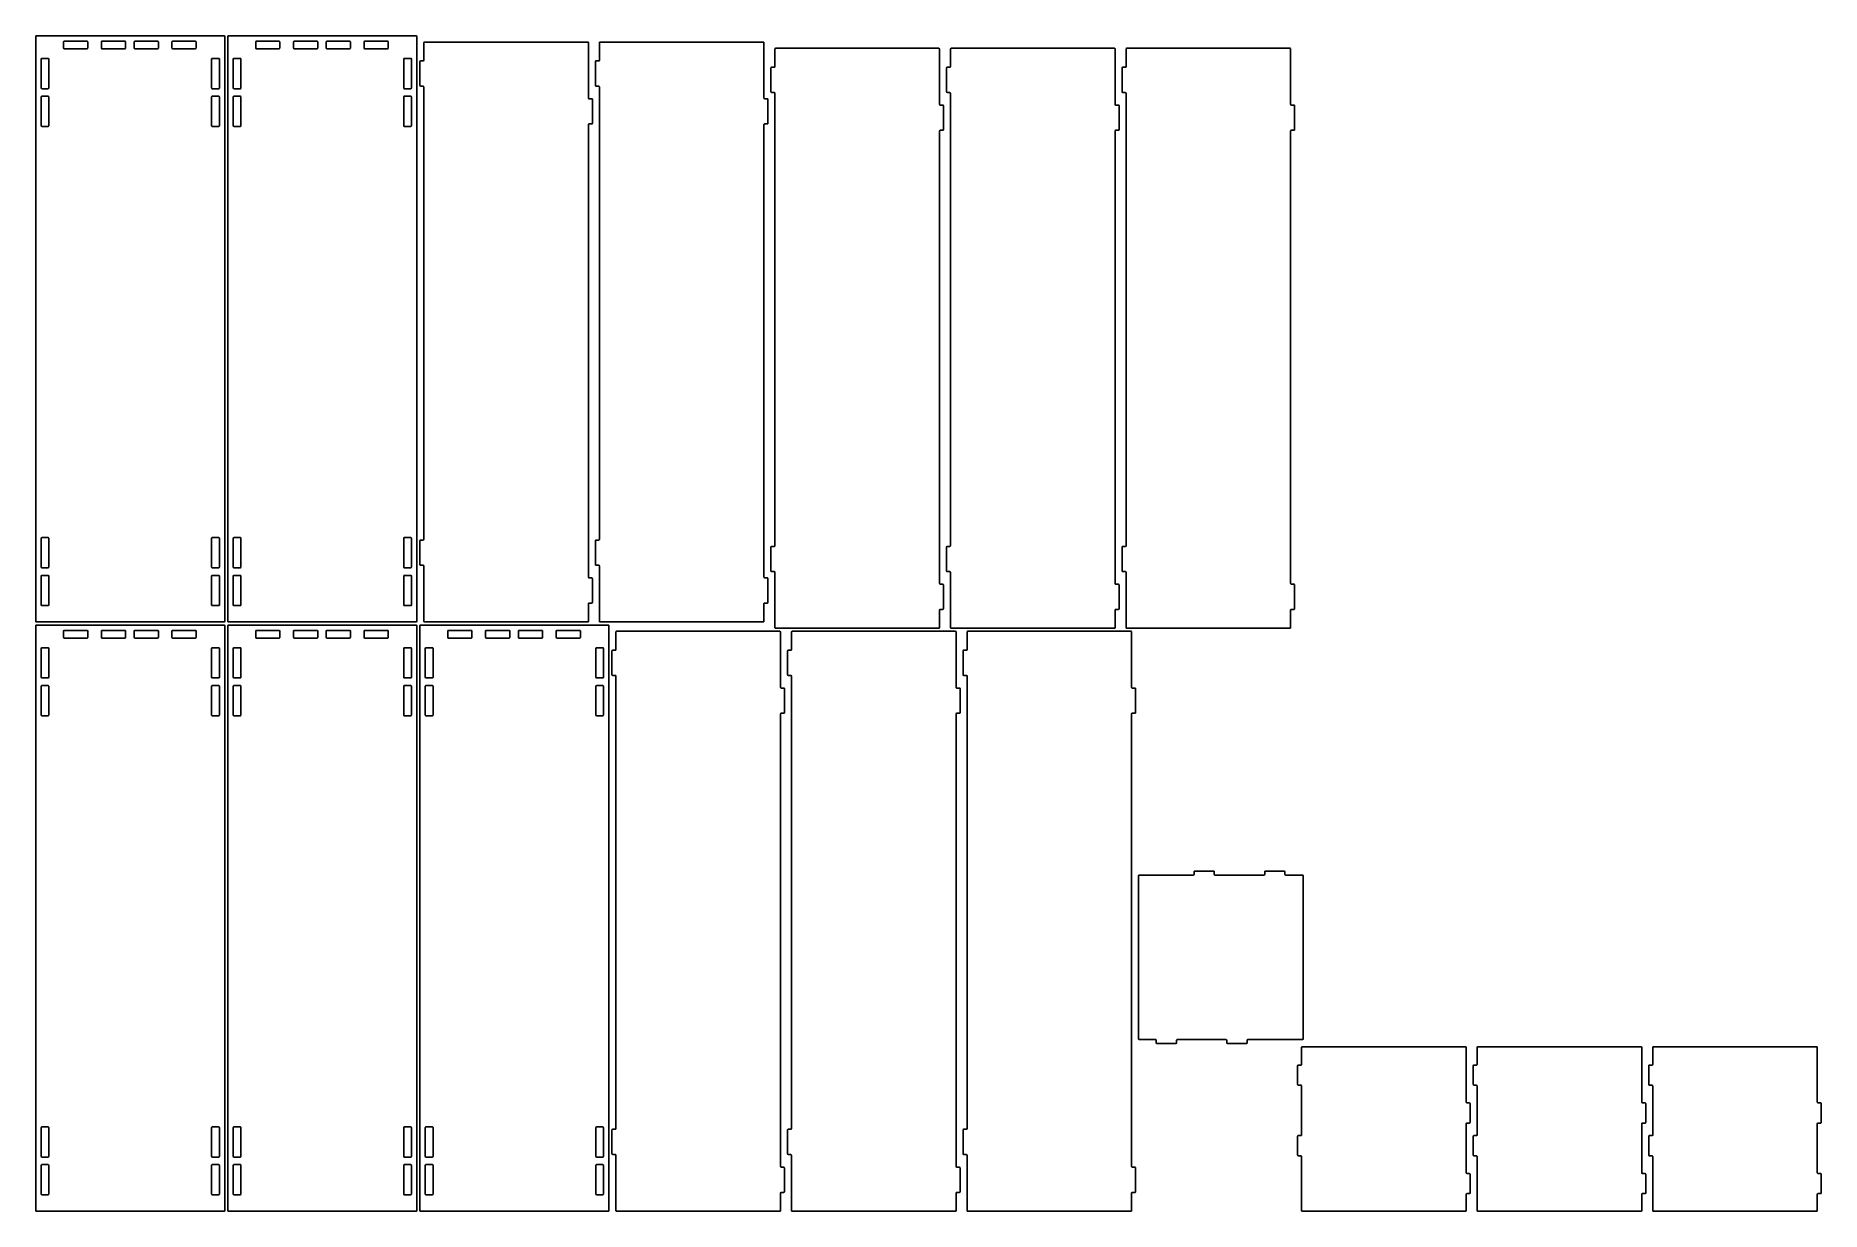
# Model space of a CAD drawing. Header units: inches. Extents: x 0.2 to 35.7, y 0.2 to 23.6.
import ezdxf

# ---------------------------------------------------------------- set-up
doc = ezdxf.new("R2010")
doc.units = ezdxf.units.IN
doc.header["$MEASUREMENT"] = 0

msp = doc.modelspace()

# ---------------------------------------------------------------- linework, layer by layer
for p, q in [((0.25, 23.545), (0.25, 11.95)), ((3.985, 23.56), (0.265, 23.56)), ((0.803, 23.4375), (0.803, 23.3145)), ((1.268, 23.4525), (0.818, 23.4525)), ((1.283, 23.3145), (1.283, 23.4375)), ((1.553, 23.4375), (1.553, 23.3145)), ((2.018, 23.4525), (1.568, 23.4525)), ((2.033, 23.3145), (2.033, 23.4375)), ((2.203, 23.4375), (2.203, 23.3145)), ((2.668, 23.4525), (2.218, 23.4525)), ((2.683, 23.3145), (2.683, 23.4375)), ((2.953, 23.4375), (2.953, 23.3145)), ((3.418, 23.4525), (2.968, 23.4525)), ((3.433, 23.3145), (3.433, 23.4375)), ((4, 11.95), (4, 23.545)), ((4.06, 23.545), (4.06, 11.95)), ((7.795, 23.56), (4.075, 23.56)), ((4.613, 23.4375), (4.613, 23.3145)), ((5.078, 23.4525), (4.628, 23.4525)), ((5.093, 23.3145), (5.093, 23.4375)), ((5.363, 23.4375), (5.363, 23.3145)), ((5.828, 23.4525), (5.378, 23.4525)), ((5.843, 23.3145), (5.843, 23.4375)), ((6.013, 23.4375), (6.013, 23.3145)), ((6.478, 23.4525), (6.028, 23.4525)), ((6.493, 23.3145), (6.493, 23.4375)), ((6.763, 23.4375), (6.763, 23.3145)), ((7.228, 23.4525), (6.778, 23.4525)), ((7.243, 23.3145), (7.243, 23.4375)), ((7.81, 11.95), (7.81, 23.545)), ((7.949, 23.42), (7.949, 23.075)), ((11.198, 23.435), (7.964, 23.435)), ((11.213, 22.325), (11.213, 23.42)), ((11.431, 23.42), (11.431, 23.075)), ((14.68, 23.435), (11.446, 23.435)), ((14.695, 22.325), (14.695, 23.42)), ((0.3575, 23.095), (0.3575, 22.525)), ((0.4955, 23.11), (0.3725, 23.11)), ((0.5105, 22.525), (0.5105, 23.095)), ((0.818, 23.2995), (1.268, 23.2995)), ((1.568, 23.2995), (2.018, 23.2995)), ((2.218, 23.2995), (2.668, 23.2995)), ((2.968, 23.2995), (3.418, 23.2995)), ((3.7395, 23.095), (3.7395, 22.525)), ((3.8775, 23.11), (3.7545, 23.11)), ((3.8925, 22.525), (3.8925, 23.095)), ((4.1675, 23.095), (4.1675, 22.525)), ((4.3055, 23.11), (4.1825, 23.11)), ((4.3205, 22.525), (4.3205, 23.095)), ((4.628, 23.2995), (5.078, 23.2995)), ((5.378, 23.2995), (5.828, 23.2995)), ((6.028, 23.2995), (6.478, 23.2995)), ((6.778, 23.2995), (7.228, 23.2995)), ((7.5495, 23.095), (7.5495, 22.525)), ((7.6875, 23.11), (7.5645, 23.11)), ((7.7025, 22.525), (7.7025, 23.095)), ((7.87, 23.045), (7.87, 22.575)), ((7.934, 23.06), (7.885, 23.06)), ((11.352, 23.045), (11.352, 22.575)), ((11.416, 23.06), (11.367, 23.06)), ((14.913, 23.295), (14.913, 22.95)), ((18.162, 23.31), (14.928, 23.31)), ((18.177, 22.2), (18.177, 23.295)), ((18.395, 23.295), (18.395, 22.95)), ((21.644, 23.31), (18.41, 23.31)), ((21.659, 22.2), (21.659, 23.295)), ((21.877, 23.295), (21.877, 22.95)), ((25.126, 23.31), (21.892, 23.31)), ((25.141, 22.2), (25.141, 23.295)), ((14.834, 22.92), (14.834, 22.45)), ((14.898, 22.935), (14.849, 22.935)), ((18.316, 22.92), (18.316, 22.45)), ((18.38, 22.935), (18.331, 22.935)), ((21.798, 22.92), (21.798, 22.45)), ((21.862, 22.935), (21.813, 22.935)), ((0.3575, 22.345), (0.3575, 21.775)), ((0.3725, 22.51), (0.4955, 22.51)), ((0.4955, 22.36), (0.3725, 22.36)), ((0.5105, 21.775), (0.5105, 22.345)), ((3.7395, 22.345), (3.7395, 21.775)), ((3.7545, 22.51), (3.8775, 22.51)), ((3.8775, 22.36), (3.7545, 22.36)), ((3.8925, 21.775), (3.8925, 22.345)), ((4.1675, 22.345), (4.1675, 21.775)), ((4.1825, 22.51), (4.3055, 22.51)), ((4.3055, 22.36), (4.1825, 22.36)), ((4.3205, 21.775), (4.3205, 22.345)), ((7.5495, 22.345), (7.5495, 21.775)), ((7.5645, 22.51), (7.6875, 22.51)), ((7.6875, 22.36), (7.5645, 22.36)), ((7.7025, 21.775), (7.7025, 22.345)), ((7.885, 22.56), (7.934, 22.56)), ((7.949, 22.545), (7.949, 13.575)), ((11.367, 22.56), (11.416, 22.56)), ((11.431, 22.545), (11.431, 13.575)), ((14.849, 22.435), (14.898, 22.435)), ((14.913, 22.42), (14.913, 13.45)), ((18.331, 22.435), (18.38, 22.435)), ((18.395, 22.42), (18.395, 13.45)), ((21.813, 22.435), (21.862, 22.435)), ((21.877, 22.42), (21.877, 13.45)), ((11.277, 22.31), (11.228, 22.31)), ((11.292, 21.825), (11.292, 22.295)), ((14.759, 22.31), (14.71, 22.31)), ((14.774, 21.825), (14.774, 22.295)), ((18.241, 22.185), (18.192, 22.185)), ((18.256, 21.7), (18.256, 22.17)), ((21.723, 22.185), (21.674, 22.185)), ((21.738, 21.7), (21.738, 22.17)), ((25.205, 22.185), (25.156, 22.185)), ((25.22, 21.7), (25.22, 22.17)), ((0.3725, 21.76), (0.4955, 21.76)), ((3.7545, 21.76), (3.8775, 21.76)), ((4.1825, 21.76), (4.3055, 21.76)), ((7.5645, 21.76), (7.6875, 21.76)), ((11.213, 12.825), (11.213, 21.795)), ((11.228, 21.81), (11.277, 21.81)), ((14.695, 12.825), (14.695, 21.795)), ((14.71, 21.81), (14.759, 21.81)), ((18.177, 12.7), (18.177, 21.67)), ((18.192, 21.685), (18.241, 21.685)), ((21.659, 12.7), (21.659, 21.67)), ((21.674, 21.685), (21.723, 21.685)), ((25.141, 12.7), (25.141, 21.67)), ((25.156, 21.685), (25.205, 21.685)), ((0.3575, 13.595), (0.3575, 13.025)), ((0.4955, 13.61), (0.3725, 13.61)), ((0.5105, 13.025), (0.5105, 13.595)), ((3.7395, 13.595), (3.7395, 13.025)), ((3.8775, 13.61), (3.7545, 13.61)), ((3.8925, 13.025), (3.8925, 13.595)), ((4.1675, 13.595), (4.1675, 13.025)), ((4.3055, 13.61), (4.1825, 13.61)), ((4.3205, 13.025), (4.3205, 13.595)), ((7.5495, 13.595), (7.5495, 13.025)), ((7.6875, 13.61), (7.5645, 13.61)), ((7.7025, 13.025), (7.7025, 13.595)), ((7.87, 13.545), (7.87, 13.075)), ((7.934, 13.56), (7.885, 13.56)), ((11.352, 13.545), (11.352, 13.075)), ((11.416, 13.56), (11.367, 13.56)), ((14.834, 13.42), (14.834, 12.95)), ((14.898, 13.435), (14.849, 13.435)), ((18.316, 13.42), (18.316, 12.95)), ((18.38, 13.435), (18.331, 13.435)), ((21.798, 13.42), (21.798, 12.95)), ((21.862, 13.435), (21.813, 13.435)), ((0.3575, 12.845), (0.3575, 12.275)), ((0.3725, 13.01), (0.4955, 13.01)), ((0.4955, 12.86), (0.3725, 12.86)), ((0.5105, 12.275), (0.5105, 12.845)), ((3.7395, 12.845), (3.7395, 12.275)), ((3.7545, 13.01), (3.8775, 13.01)), ((3.8775, 12.86), (3.7545, 12.86)), ((3.8925, 12.275), (3.8925, 12.845)), ((4.1675, 12.845), (4.1675, 12.275)), ((4.1825, 13.01), (4.3055, 13.01)), ((4.3055, 12.86), (4.1825, 12.86)), ((4.3205, 12.275), (4.3205, 12.845)), ((7.5495, 12.845), (7.5495, 12.275)), ((7.5645, 13.01), (7.6875, 13.01)), ((7.6875, 12.86), (7.5645, 12.86)), ((7.7025, 12.275), (7.7025, 12.845)), ((7.885, 13.06), (7.934, 13.06)), ((7.949, 13.045), (7.949, 11.95)), ((11.277, 12.81), (11.228, 12.81)), ((11.292, 12.325), (11.292, 12.795)), ((11.367, 13.06), (11.416, 13.06)), ((11.431, 13.045), (11.431, 11.95)), ((14.759, 12.81), (14.71, 12.81)), ((14.774, 12.325), (14.774, 12.795)), ((14.849, 12.935), (14.898, 12.935)), ((14.913, 12.92), (14.913, 11.825)), ((18.331, 12.935), (18.38, 12.935)), ((18.395, 12.92), (18.395, 11.825)), ((21.813, 12.935), (21.862, 12.935)), ((21.877, 12.92), (21.877, 11.825)), ((18.241, 12.685), (18.192, 12.685)), ((18.256, 12.2), (18.256, 12.67)), ((21.723, 12.685), (21.674, 12.685)), ((21.738, 12.2), (21.738, 12.67)), ((25.205, 12.685), (25.156, 12.685)), ((25.22, 12.2), (25.22, 12.67)), ((0.3725, 12.26), (0.4955, 12.26)), ((3.7545, 12.26), (3.8775, 12.26)), ((4.1825, 12.26), (4.3055, 12.26)), ((7.5645, 12.26), (7.6875, 12.26)), ((11.213, 11.95), (11.213, 12.295)), ((11.228, 12.31), (11.277, 12.31)), ((14.695, 11.95), (14.695, 12.295)), ((14.71, 12.31), (14.759, 12.31)), ((18.177, 11.825), (18.177, 12.17)), ((18.192, 12.185), (18.241, 12.185)), ((21.659, 11.825), (21.659, 12.17)), ((21.674, 12.185), (21.723, 12.185)), ((25.141, 11.825), (25.141, 12.17)), ((25.156, 12.185), (25.205, 12.185)), ((0.25, 11.86), (0.25, 0.265)), ((0.265, 11.935), (3.985, 11.935)), ((3.985, 11.875), (0.265, 11.875)), ((0.803, 11.7525), (0.803, 11.6295)), ((1.268, 11.7675), (0.818, 11.7675)), ((1.283, 11.6295), (1.283, 11.7525)), ((1.553, 11.7525), (1.553, 11.6295)), ((2.018, 11.7675), (1.568, 11.7675)), ((2.033, 11.6295), (2.033, 11.7525)), ((2.203, 11.7525), (2.203, 11.6295)), ((2.668, 11.7675), (2.218, 11.7675)), ((2.683, 11.6295), (2.683, 11.7525)), ((2.953, 11.7525), (2.953, 11.6295)), ((3.418, 11.7675), (2.968, 11.7675)), ((3.433, 11.6295), (3.433, 11.7525)), ((4, 0.265), (4, 11.86)), ((4.06, 11.86), (4.06, 0.265)), ((4.075, 11.935), (7.795, 11.935)), ((7.795, 11.875), (4.075, 11.875)), ((4.613, 11.7525), (4.613, 11.6295)), ((5.078, 11.7675), (4.628, 11.7675)), ((5.093, 11.6295), (5.093, 11.7525)), ((5.363, 11.7525), (5.363, 11.6295)), ((5.828, 11.7675), (5.378, 11.7675)), ((5.843, 11.6295), (5.843, 11.7525)), ((6.013, 11.7525), (6.013, 11.6295)), ((6.478, 11.7675), (6.028, 11.7675)), ((6.493, 11.6295), (6.493, 11.7525)), ((6.763, 11.7525), (6.763, 11.6295)), ((7.228, 11.7675), (6.778, 11.7675)), ((7.243, 11.6295), (7.243, 11.7525)), ((7.81, 0.265), (7.81, 11.86)), ((7.87, 11.86), (7.87, 0.265)), ((11.605, 11.875), (7.885, 11.875)), ((7.964, 11.935), (11.198, 11.935)), ((8.423, 11.7525), (8.423, 11.6295)), ((8.888, 11.7675), (8.438, 11.7675)), ((8.903, 11.6295), (8.903, 11.7525)), ((9.173, 11.7525), (9.173, 11.6295)), ((9.638, 11.7675), (9.188, 11.7675)), ((9.653, 11.6295), (9.653, 11.7525)), ((9.823, 11.7525), (9.823, 11.6295)), ((10.288, 11.7675), (9.838, 11.7675)), ((10.303, 11.6295), (10.303, 11.7525)), ((10.573, 11.7525), (10.573, 11.6295)), ((11.038, 11.7675), (10.588, 11.7675)), ((11.053, 11.6295), (11.053, 11.7525)), ((11.446, 11.935), (14.68, 11.935)), ((11.62, 0.265), (11.62, 11.86)), ((11.759, 11.735), (11.759, 11.39)), ((15.008, 11.75), (11.774, 11.75)), ((14.928, 11.81), (18.162, 11.81)), ((15.023, 10.64), (15.023, 11.735)), ((15.241, 11.735), (15.241, 11.39)), ((18.49, 11.75), (15.256, 11.75)), ((18.41, 11.81), (21.644, 11.81)), ((18.505, 10.64), (18.505, 11.735)), ((18.723, 11.735), (18.723, 11.39)), ((21.972, 11.75), (18.738, 11.75)), ((21.892, 11.81), (25.126, 11.81)), ((21.987, 10.64), (21.987, 11.735)), ((0.3575, 11.41), (0.3575, 10.84)), ((0.4955, 11.425), (0.3725, 11.425)), ((0.5105, 10.84), (0.5105, 11.41)), ((0.818, 11.6145), (1.268, 11.6145)), ((1.568, 11.6145), (2.018, 11.6145)), ((2.218, 11.6145), (2.668, 11.6145)), ((2.968, 11.6145), (3.418, 11.6145)), ((3.7395, 11.41), (3.7395, 10.84)), ((3.8775, 11.425), (3.7545, 11.425)), ((3.8925, 10.84), (3.8925, 11.41)), ((4.1675, 11.41), (4.1675, 10.84)), ((4.3055, 11.425), (4.1825, 11.425)), ((4.3205, 10.84), (4.3205, 11.41)), ((4.628, 11.6145), (5.078, 11.6145)), ((5.378, 11.6145), (5.828, 11.6145)), ((6.028, 11.6145), (6.478, 11.6145)), ((6.778, 11.6145), (7.228, 11.6145)), ((7.5495, 11.41), (7.5495, 10.84)), ((7.6875, 11.425), (7.5645, 11.425)), ((7.7025, 10.84), (7.7025, 11.41)), ((7.9775, 11.41), (7.9775, 10.84)), ((8.1155, 11.425), (7.9925, 11.425)), ((8.1305, 10.84), (8.1305, 11.41)), ((8.438, 11.6145), (8.888, 11.6145)), ((9.188, 11.6145), (9.638, 11.6145)), ((9.838, 11.6145), (10.288, 11.6145)), ((10.588, 11.6145), (11.038, 11.6145)), ((11.3595, 11.41), (11.3595, 10.84)), ((11.4975, 11.425), (11.3745, 11.425)), ((11.5125, 10.84), (11.5125, 11.41)), ((11.68, 11.36), (11.68, 10.89)), ((11.744, 11.375), (11.695, 11.375)), ((15.162, 11.36), (15.162, 10.89)), ((15.226, 11.375), (15.177, 11.375)), ((18.644, 11.36), (18.644, 10.89)), ((18.708, 11.375), (18.659, 11.375)), ((0.3575, 10.66), (0.3575, 10.09)), ((0.3725, 10.825), (0.4955, 10.825)), ((0.4955, 10.675), (0.3725, 10.675)), ((0.5105, 10.09), (0.5105, 10.66)), ((3.7395, 10.66), (3.7395, 10.09)), ((3.7545, 10.825), (3.8775, 10.825)), ((3.8775, 10.675), (3.7545, 10.675)), ((3.8925, 10.09), (3.8925, 10.66)), ((4.1675, 10.66), (4.1675, 10.09)), ((4.1825, 10.825), (4.3055, 10.825)), ((4.3055, 10.675), (4.1825, 10.675)), ((4.3205, 10.09), (4.3205, 10.66)), ((7.5495, 10.66), (7.5495, 10.09)), ((7.5645, 10.825), (7.6875, 10.825)), ((7.6875, 10.675), (7.5645, 10.675)), ((7.7025, 10.09), (7.7025, 10.66)), ((7.9775, 10.66), (7.9775, 10.09)), ((7.9925, 10.825), (8.1155, 10.825)), ((8.1155, 10.675), (7.9925, 10.675)), ((8.1305, 10.09), (8.1305, 10.66)), ((11.3595, 10.66), (11.3595, 10.09)), ((11.3745, 10.825), (11.4975, 10.825)), ((11.4975, 10.675), (11.3745, 10.675)), ((11.5125, 10.09), (11.5125, 10.66)), ((11.695, 10.875), (11.744, 10.875)), ((11.759, 10.86), (11.759, 1.89)), ((15.087, 10.625), (15.038, 10.625)), ((15.177, 10.875), (15.226, 10.875)), ((15.241, 10.86), (15.241, 1.89)), ((18.569, 10.625), (18.52, 10.625)), ((18.659, 10.875), (18.708, 10.875)), ((18.723, 10.86), (18.723, 1.89)), ((22.051, 10.625), (22.002, 10.625)), ((15.102, 10.14), (15.102, 10.61)), ((18.584, 10.14), (18.584, 10.61)), ((22.066, 10.14), (22.066, 10.61)), ((0.3725, 10.075), (0.4955, 10.075)), ((3.7545, 10.075), (3.8775, 10.075)), ((4.1825, 10.075), (4.3055, 10.075)), ((7.5645, 10.075), (7.6875, 10.075)), ((7.9925, 10.075), (8.1155, 10.075)), ((11.3745, 10.075), (11.4975, 10.075)), ((15.023, 1.14), (15.023, 10.11)), ((15.038, 10.125), (15.087, 10.125)), ((18.505, 1.14), (18.505, 10.11)), ((18.52, 10.125), (18.569, 10.125)), ((21.987, 1.14), (21.987, 10.11)), ((22.002, 10.125), (22.051, 10.125)), ((22.126, 6.902), (22.126, 3.668)), ((23.211, 6.917), (22.141, 6.917)), ((23.226, 6.981), (23.226, 6.932)), ((23.611, 6.996), (23.241, 6.996)), ((23.626, 6.932), (23.626, 6.981)), ((24.611, 6.917), (23.641, 6.917)), ((24.626, 6.981), (24.626, 6.932)), ((25.011, 6.996), (24.641, 6.996)), ((25.026, 6.932), (25.026, 6.981)), ((25.375, 6.917), (25.041, 6.917)), ((25.39, 3.668), (25.39, 6.902)), ((22.141, 3.653), (22.461, 3.653)), ((22.476, 3.638), (22.476, 3.589)), ((22.491, 3.574), (22.861, 3.574)), ((22.876, 3.589), (22.876, 3.638)), ((22.891, 3.653), (23.861, 3.653)), ((23.876, 3.638), (23.876, 3.589)), ((23.891, 3.574), (24.261, 3.574)), ((24.276, 3.589), (24.276, 3.638)), ((24.291, 3.653), (25.375, 3.653)), ((25.359, 3.499), (25.359, 3.165)), ((28.608, 3.514), (25.374, 3.514)), ((28.623, 2.415), (28.623, 3.499)), ((28.841, 3.499), (28.841, 3.165)), ((32.09, 3.514), (28.856, 3.514)), ((32.105, 2.415), (32.105, 3.499)), ((32.323, 3.499), (32.323, 3.165)), ((35.572, 3.514), (32.338, 3.514)), ((35.587, 2.415), (35.587, 3.499)), ((25.28, 3.135), (25.28, 2.765)), ((25.344, 3.15), (25.295, 3.15)), ((28.762, 3.135), (28.762, 2.765)), ((28.826, 3.15), (28.777, 3.15)), ((32.244, 3.135), (32.244, 2.765)), ((32.308, 3.15), (32.259, 3.15)), ((25.295, 2.75), (25.344, 2.75)), ((25.359, 2.735), (25.359, 1.765)), ((28.777, 2.75), (28.826, 2.75)), ((28.841, 2.735), (28.841, 1.765)), ((32.259, 2.75), (32.308, 2.75)), ((32.323, 2.735), (32.323, 1.765)), ((28.687, 2.4), (28.638, 2.4)), ((28.702, 2.015), (28.702, 2.385)), ((32.169, 2.4), (32.12, 2.4)), ((32.184, 2.015), (32.184, 2.385)), ((35.651, 2.4), (35.602, 2.4)), ((35.666, 2.015), (35.666, 2.385)), ((0.3575, 1.91), (0.3575, 1.34)), ((0.4955, 1.925), (0.3725, 1.925)), ((0.5105, 1.34), (0.5105, 1.91)), ((3.7395, 1.91), (3.7395, 1.34)), ((3.8775, 1.925), (3.7545, 1.925)), ((3.8925, 1.34), (3.8925, 1.91)), ((4.1675, 1.91), (4.1675, 1.34)), ((4.3055, 1.925), (4.1825, 1.925)), ((4.3205, 1.34), (4.3205, 1.91)), ((7.5495, 1.91), (7.5495, 1.34)), ((7.6875, 1.925), (7.5645, 1.925)), ((7.7025, 1.34), (7.7025, 1.91)), ((7.9775, 1.91), (7.9775, 1.34)), ((8.1155, 1.925), (7.9925, 1.925)), ((8.1305, 1.34), (8.1305, 1.91)), ((11.3595, 1.91), (11.3595, 1.34)), ((11.4975, 1.925), (11.3745, 1.925)), ((11.5125, 1.34), (11.5125, 1.91)), ((11.68, 1.86), (11.68, 1.39)), ((11.744, 1.875), (11.695, 1.875)), ((15.162, 1.86), (15.162, 1.39)), ((15.226, 1.875), (15.177, 1.875)), ((18.644, 1.86), (18.644, 1.39)), ((18.708, 1.875), (18.659, 1.875)), ((28.623, 1.015), (28.623, 1.985)), ((28.638, 2), (28.687, 2)), ((32.105, 1.015), (32.105, 1.985)), ((32.12, 2), (32.169, 2)), ((35.587, 1.015), (35.587, 1.985)), ((35.602, 2), (35.651, 2)), ((25.28, 1.735), (25.28, 1.365)), ((25.344, 1.75), (25.295, 1.75)), ((28.762, 1.735), (28.762, 1.365)), ((28.826, 1.75), (28.777, 1.75)), ((32.244, 1.735), (32.244, 1.365)), ((32.308, 1.75), (32.259, 1.75)), ((0.3575, 1.16), (0.3575, 0.59)), ((0.3725, 1.325), (0.4955, 1.325)), ((0.4955, 1.175), (0.3725, 1.175)), ((0.5105, 0.59), (0.5105, 1.16)), ((3.7395, 1.16), (3.7395, 0.59)), ((3.7545, 1.325), (3.8775, 1.325)), ((3.8775, 1.175), (3.7545, 1.175)), ((3.8925, 0.59), (3.8925, 1.16)), ((4.1675, 1.16), (4.1675, 0.59)), ((4.1825, 1.325), (4.3055, 1.325)), ((4.3055, 1.175), (4.1825, 1.175)), ((4.3205, 0.59), (4.3205, 1.16)), ((7.5495, 1.16), (7.5495, 0.59)), ((7.5645, 1.325), (7.6875, 1.325)), ((7.6875, 1.175), (7.5645, 1.175)), ((7.7025, 0.59), (7.7025, 1.16)), ((7.9775, 1.16), (7.9775, 0.59)), ((7.9925, 1.325), (8.1155, 1.325)), ((8.1155, 1.175), (7.9925, 1.175)), ((8.1305, 0.59), (8.1305, 1.16)), ((11.3595, 1.16), (11.3595, 0.59)), ((11.3745, 1.325), (11.4975, 1.325)), ((11.4975, 1.175), (11.3745, 1.175)), ((11.5125, 0.59), (11.5125, 1.16)), ((11.695, 1.375), (11.744, 1.375)), ((11.759, 1.36), (11.759, 0.265)), ((15.087, 1.125), (15.038, 1.125)), ((15.102, 0.64), (15.102, 1.11)), ((15.177, 1.375), (15.226, 1.375)), ((15.241, 1.36), (15.241, 0.265)), ((18.569, 1.125), (18.52, 1.125)), ((18.584, 0.64), (18.584, 1.11)), ((18.659, 1.375), (18.708, 1.375)), ((18.723, 1.36), (18.723, 0.265)), ((22.051, 1.125), (22.002, 1.125)), ((22.066, 0.64), (22.066, 1.11)), ((25.295, 1.35), (25.344, 1.35)), ((25.359, 1.335), (25.359, 0.265)), ((28.777, 1.35), (28.826, 1.35)), ((28.841, 1.335), (28.841, 0.265)), ((32.259, 1.35), (32.308, 1.35)), ((32.323, 1.335), (32.323, 0.265)), ((28.687, 1), (28.638, 1)), ((28.702, 0.615), (28.702, 0.985)), ((32.169, 1), (32.12, 1)), ((32.184, 0.615), (32.184, 0.985)), ((35.651, 1), (35.602, 1)), ((35.666, 0.615), (35.666, 0.985)), ((0.3725, 0.575), (0.4955, 0.575)), ((3.7545, 0.575), (3.8775, 0.575)), ((4.1825, 0.575), (4.3055, 0.575)), ((7.5645, 0.575), (7.6875, 0.575)), ((7.9925, 0.575), (8.1155, 0.575)), ((11.3745, 0.575), (11.4975, 0.575)), ((15.023, 0.265), (15.023, 0.61)), ((15.038, 0.625), (15.087, 0.625)), ((18.505, 0.265), (18.505, 0.61)), ((18.52, 0.625), (18.569, 0.625)), ((21.987, 0.265), (21.987, 0.61)), ((22.002, 0.625), (22.051, 0.625)), ((28.623, 0.265), (28.623, 0.585)), ((28.638, 0.6), (28.687, 0.6)), ((32.105, 0.265), (32.105, 0.585)), ((32.12, 0.6), (32.169, 0.6)), ((35.587, 0.265), (35.587, 0.585)), ((35.602, 0.6), (35.651, 0.6)), ((0.265, 0.25), (3.985, 0.25)), ((4.075, 0.25), (7.795, 0.25)), ((7.885, 0.25), (11.605, 0.25)), ((11.774, 0.25), (15.008, 0.25)), ((15.256, 0.25), (18.49, 0.25)), ((18.738, 0.25), (21.972, 0.25)), ((25.374, 0.25), (28.608, 0.25)), ((28.856, 0.25), (32.09, 0.25)), ((32.338, 0.25), (35.572, 0.25))]:
    msp.add_line(p, q)
for centre, start, end in [((0.265, 23.545), 90, 180), ((0.818, 23.4375), 90, 180), ((1.268, 23.4375), 0, 90), ((1.568, 23.4375), 90, 180), ((2.018, 23.4375), 0, 90), ((2.218, 23.4375), 90, 180), ((2.668, 23.4375), 0, 90), ((2.968, 23.4375), 90, 180), ((3.418, 23.4375), 0, 90), ((3.985, 23.545), 0, 90), ((4.075, 23.545), 90, 180), ((4.628, 23.4375), 90, 180), ((5.078, 23.4375), 0, 90), ((5.378, 23.4375), 90, 180), ((5.828, 23.4375), 0, 90), ((6.028, 23.4375), 90, 180), ((6.478, 23.4375), 0, 90), ((6.778, 23.4375), 90, 180), ((7.228, 23.4375), 0, 90), ((7.795, 23.545), 0, 90), ((7.964, 23.42), 90, 180), ((11.198, 23.42), 0, 90), ((11.446, 23.42), 90, 180), ((14.68, 23.42), 0, 90), ((0.3725, 23.095), 90, 180), ((0.4955, 23.095), 0, 90), ((0.818, 23.3145), 180, 270), ((1.268, 23.3145), 270, 0), ((1.568, 23.3145), 180, 270), ((2.018, 23.3145), 270, 0), ((2.218, 23.3145), 180, 270), ((2.668, 23.3145), 270, 0), ((2.968, 23.3145), 180, 270), ((3.418, 23.3145), 270, 0), ((3.7545, 23.095), 90, 180), ((3.8775, 23.095), 0, 90), ((4.1825, 23.095), 90, 180), ((4.3055, 23.095), 0, 90), ((4.628, 23.3145), 180, 270), ((5.078, 23.3145), 270, 0), ((5.378, 23.3145), 180, 270), ((5.828, 23.3145), 270, 0), ((6.028, 23.3145), 180, 270), ((6.478, 23.3145), 270, 0), ((6.778, 23.3145), 180, 270), ((7.228, 23.3145), 270, 0), ((7.5645, 23.095), 90, 180), ((7.6875, 23.095), 0, 90), ((7.885, 23.045), 90, 180), ((7.934, 23.075), 270, 0), ((11.367, 23.045), 90, 180), ((11.416, 23.075), 270, 0), ((14.928, 23.295), 90, 180), ((18.162, 23.295), 0, 90), ((18.41, 23.295), 90, 180), ((21.644, 23.295), 0, 90), ((21.892, 23.295), 90, 180), ((25.126, 23.295), 0, 90), ((14.849, 22.92), 90, 180), ((14.898, 22.95), 270, 0), ((18.331, 22.92), 90, 180), ((18.38, 22.95), 270, 0), ((21.813, 22.92), 90, 180), ((21.862, 22.95), 270, 0), ((0.3725, 22.525), 180, 270), ((0.3725, 22.345), 90, 180), ((0.4955, 22.525), 270, 0), ((0.4955, 22.345), 0, 90), ((3.7545, 22.525), 180, 270), ((3.7545, 22.345), 90, 180), ((3.8775, 22.525), 270, 0), ((3.8775, 22.345), 0, 90), ((4.1825, 22.525), 180, 270), ((4.1825, 22.345), 90, 180), ((4.3055, 22.525), 270, 0), ((4.3055, 22.345), 0, 90), ((7.5645, 22.525), 180, 270), ((7.5645, 22.345), 90, 180), ((7.6875, 22.525), 270, 0), ((7.6875, 22.345), 0, 90), ((7.885, 22.575), 180, 270), ((7.934, 22.545), 0, 90), ((11.228, 22.325), 180, 270), ((11.367, 22.575), 180, 270), ((11.416, 22.545), 0, 90), ((14.71, 22.325), 180, 270), ((14.849, 22.45), 180, 270), ((14.898, 22.42), 0, 90), ((18.331, 22.45), 180, 270), ((18.38, 22.42), 0, 90), ((21.813, 22.45), 180, 270), ((21.862, 22.42), 0, 90), ((11.277, 22.295), 0, 90), ((14.759, 22.295), 0, 90), ((18.192, 22.2), 180, 270), ((18.241, 22.17), 0, 90), ((21.674, 22.2), 180, 270), ((21.723, 22.17), 0, 90), ((25.156, 22.2), 180, 270), ((25.205, 22.17), 0, 90), ((0.3725, 21.775), 180, 270), ((0.4955, 21.775), 270, 0), ((3.7545, 21.775), 180, 270), ((3.8775, 21.775), 270, 0), ((4.1825, 21.775), 180, 270), ((4.3055, 21.775), 270, 0), ((7.5645, 21.775), 180, 270), ((7.6875, 21.775), 270, 0), ((11.228, 21.795), 90, 180), ((11.277, 21.825), 270, 0), ((14.71, 21.795), 90, 180), ((14.759, 21.825), 270, 0), ((18.192, 21.67), 90, 180), ((18.241, 21.7), 270, 0), ((21.674, 21.67), 90, 180), ((21.723, 21.7), 270, 0), ((25.156, 21.67), 90, 180), ((25.205, 21.7), 270, 0), ((0.3725, 13.595), 90, 180), ((0.4955, 13.595), 0, 90), ((3.7545, 13.595), 90, 180), ((3.8775, 13.595), 0, 90), ((4.1825, 13.595), 90, 180), ((4.3055, 13.595), 0, 90), ((7.5645, 13.595), 90, 180), ((7.6875, 13.595), 0, 90), ((7.885, 13.545), 90, 180), ((7.934, 13.575), 270, 0), ((11.367, 13.545), 90, 180), ((11.416, 13.575), 270, 0), ((14.849, 13.42), 90, 180), ((14.898, 13.45), 270, 0), ((18.331, 13.42), 90, 180), ((18.38, 13.45), 270, 0), ((21.813, 13.42), 90, 180), ((21.862, 13.45), 270, 0), ((0.3725, 13.025), 180, 270), ((0.3725, 12.845), 90, 180), ((0.4955, 13.025), 270, 0), ((0.4955, 12.845), 0, 90), ((3.7545, 13.025), 180, 270), ((3.7545, 12.845), 90, 180), ((3.8775, 13.025), 270, 0), ((3.8775, 12.845), 0, 90), ((4.1825, 13.025), 180, 270), ((4.1825, 12.845), 90, 180), ((4.3055, 13.025), 270, 0), ((4.3055, 12.845), 0, 90), ((7.5645, 13.025), 180, 270), ((7.5645, 12.845), 90, 180), ((7.6875, 13.025), 270, 0), ((7.6875, 12.845), 0, 90), ((7.885, 13.075), 180, 270), ((7.934, 13.045), 0, 90), ((11.228, 12.825), 180, 270), ((11.277, 12.795), 0, 90), ((11.367, 13.075), 180, 270), ((11.416, 13.045), 0, 90), ((14.71, 12.825), 180, 270), ((14.759, 12.795), 0, 90), ((14.849, 12.95), 180, 270), ((14.898, 12.92), 0, 90), ((18.331, 12.95), 180, 270), ((18.38, 12.92), 0, 90), ((21.813, 12.95), 180, 270), ((21.862, 12.92), 0, 90), ((18.192, 12.7), 180, 270), ((18.241, 12.67), 0, 90), ((21.674, 12.7), 180, 270), ((21.723, 12.67), 0, 90), ((25.156, 12.7), 180, 270), ((25.205, 12.67), 0, 90), ((0.3725, 12.275), 180, 270), ((0.4955, 12.275), 270, 0), ((3.7545, 12.275), 180, 270), ((3.8775, 12.275), 270, 0), ((4.1825, 12.275), 180, 270), ((4.3055, 12.275), 270, 0), ((7.5645, 12.275), 180, 270), ((7.6875, 12.275), 270, 0), ((11.228, 12.295), 90, 180), ((11.277, 12.325), 270, 0), ((14.71, 12.295), 90, 180), ((14.759, 12.325), 270, 0), ((18.192, 12.17), 90, 180), ((18.241, 12.2), 270, 0), ((21.674, 12.17), 90, 180), ((21.723, 12.2), 270, 0), ((25.156, 12.17), 90, 180), ((25.205, 12.2), 270, 0), ((0.265, 11.95), 180, 270), ((0.265, 11.86), 90, 180), ((0.818, 11.7525), 90, 180), ((1.268, 11.7525), 0, 90), ((1.568, 11.7525), 90, 180), ((2.018, 11.7525), 0, 90), ((2.218, 11.7525), 90, 180), ((2.668, 11.7525), 0, 90), ((2.968, 11.7525), 90, 180), ((3.418, 11.7525), 0, 90), ((3.985, 11.95), 270, 0), ((3.985, 11.86), 0, 90), ((4.075, 11.95), 180, 270), ((4.075, 11.86), 90, 180), ((4.628, 11.7525), 90, 180), ((5.078, 11.7525), 0, 90), ((5.378, 11.7525), 90, 180), ((5.828, 11.7525), 0, 90), ((6.028, 11.7525), 90, 180), ((6.478, 11.7525), 0, 90), ((6.778, 11.7525), 90, 180), ((7.228, 11.7525), 0, 90), ((7.795, 11.95), 270, 0), ((7.795, 11.86), 0, 90), ((7.885, 11.86), 90, 180), ((7.964, 11.95), 180, 270), ((8.438, 11.7525), 90, 180), ((8.888, 11.7525), 0, 90), ((9.188, 11.7525), 90, 180), ((9.638, 11.7525), 0, 90), ((9.838, 11.7525), 90, 180), ((10.288, 11.7525), 0, 90), ((10.588, 11.7525), 90, 180), ((11.038, 11.7525), 0, 90), ((11.198, 11.95), 270, 0), ((11.446, 11.95), 180, 270), ((11.605, 11.86), 0, 90), ((11.774, 11.735), 90, 180), ((14.68, 11.95), 270, 0), ((14.928, 11.825), 180, 270), ((15.008, 11.735), 0, 90), ((15.256, 11.735), 90, 180), ((18.162, 11.825), 270, 0), ((18.41, 11.825), 180, 270), ((18.49, 11.735), 0, 90), ((18.738, 11.735), 90, 180), ((21.644, 11.825), 270, 0), ((21.892, 11.825), 180, 270), ((21.972, 11.735), 0, 90), ((25.126, 11.825), 270, 0), ((0.3725, 11.41), 90, 180), ((0.4955, 11.41), 0, 90), ((0.818, 11.6295), 180, 270), ((1.268, 11.6295), 270, 0), ((1.568, 11.6295), 180, 270), ((2.018, 11.6295), 270, 0), ((2.218, 11.6295), 180, 270), ((2.668, 11.6295), 270, 0), ((2.968, 11.6295), 180, 270), ((3.418, 11.6295), 270, 0), ((3.7545, 11.41), 90, 180), ((3.8775, 11.41), 0, 90), ((4.1825, 11.41), 90, 180), ((4.3055, 11.41), 0, 90), ((4.628, 11.6295), 180, 270), ((5.078, 11.6295), 270, 0), ((5.378, 11.6295), 180, 270), ((5.828, 11.6295), 270, 0), ((6.028, 11.6295), 180, 270), ((6.478, 11.6295), 270, 0), ((6.778, 11.6295), 180, 270), ((7.228, 11.6295), 270, 0), ((7.5645, 11.41), 90, 180), ((7.6875, 11.41), 0, 90), ((7.9925, 11.41), 90, 180), ((8.1155, 11.41), 0, 90), ((8.438, 11.6295), 180, 270), ((8.888, 11.6295), 270, 0), ((9.188, 11.6295), 180, 270), ((9.638, 11.6295), 270, 0), ((9.838, 11.6295), 180, 270), ((10.288, 11.6295), 270, 0), ((10.588, 11.6295), 180, 270), ((11.038, 11.6295), 270, 0), ((11.3745, 11.41), 90, 180), ((11.4975, 11.41), 0, 90), ((11.695, 11.36), 90, 180), ((11.744, 11.39), 270, 0), ((15.177, 11.36), 90, 180), ((15.226, 11.39), 270, 0), ((18.659, 11.36), 90, 180), ((18.708, 11.39), 270, 0), ((0.3725, 10.84), 180, 270), ((0.3725, 10.66), 90, 180), ((0.4955, 10.84), 270, 0), ((0.4955, 10.66), 0, 90), ((3.7545, 10.84), 180, 270), ((3.7545, 10.66), 90, 180), ((3.8775, 10.84), 270, 0), ((3.8775, 10.66), 0, 90), ((4.1825, 10.84), 180, 270), ((4.1825, 10.66), 90, 180), ((4.3055, 10.84), 270, 0), ((4.3055, 10.66), 0, 90), ((7.5645, 10.84), 180, 270), ((7.5645, 10.66), 90, 180), ((7.6875, 10.84), 270, 0), ((7.6875, 10.66), 0, 90), ((7.9925, 10.84), 180, 270), ((7.9925, 10.66), 90, 180), ((8.1155, 10.84), 270, 0), ((8.1155, 10.66), 0, 90), ((11.3745, 10.84), 180, 270), ((11.3745, 10.66), 90, 180), ((11.4975, 10.84), 270, 0), ((11.4975, 10.66), 0, 90), ((11.695, 10.89), 180, 270), ((11.744, 10.86), 0, 90), ((15.038, 10.64), 180, 270), ((15.087, 10.61), 0, 90), ((15.177, 10.89), 180, 270), ((15.226, 10.86), 0, 90), ((18.52, 10.64), 180, 270), ((18.569, 10.61), 0, 90), ((18.659, 10.89), 180, 270), ((18.708, 10.86), 0, 90), ((22.002, 10.64), 180, 270), ((22.051, 10.61), 0, 90), ((0.3725, 10.09), 180, 270), ((0.4955, 10.09), 270, 0), ((3.7545, 10.09), 180, 270), ((3.8775, 10.09), 270, 0), ((4.1825, 10.09), 180, 270), ((4.3055, 10.09), 270, 0), ((7.5645, 10.09), 180, 270), ((7.6875, 10.09), 270, 0), ((7.9925, 10.09), 180, 270), ((8.1155, 10.09), 270, 0), ((11.3745, 10.09), 180, 270), ((11.4975, 10.09), 270, 0), ((15.038, 10.11), 90, 180), ((15.087, 10.14), 270, 0), ((18.52, 10.11), 90, 180), ((18.569, 10.14), 270, 0), ((22.002, 10.11), 90, 180), ((22.051, 10.14), 270, 0), ((22.141, 6.902), 90, 180), ((23.211, 6.932), 270, 0), ((23.241, 6.981), 90, 180), ((23.611, 6.981), 0, 90), ((23.641, 6.932), 180, 270), ((24.611, 6.932), 270, 0), ((24.641, 6.981), 90, 180), ((25.011, 6.981), 0, 90), ((25.041, 6.932), 180, 270), ((25.375, 6.902), 0, 90), ((22.141, 3.668), 180, 270), ((22.461, 3.638), 0, 90), ((22.491, 3.589), 180, 270), ((22.861, 3.589), 270, 0), ((22.891, 3.638), 90, 180), ((23.861, 3.638), 0, 90), ((23.891, 3.589), 180, 270), ((24.261, 3.589), 270, 0), ((24.291, 3.638), 90, 180), ((25.375, 3.668), 270, 0), ((25.374, 3.499), 90, 180), ((28.608, 3.499), 0, 90), ((28.856, 3.499), 90, 180), ((32.09, 3.499), 0, 90), ((32.338, 3.499), 90, 180), ((35.572, 3.499), 0, 90), ((25.295, 3.135), 90, 180), ((25.344, 3.165), 270, 0), ((28.777, 3.135), 90, 180), ((28.826, 3.165), 270, 0), ((32.259, 3.135), 90, 180), ((32.308, 3.165), 270, 0), ((25.295, 2.765), 180, 270), ((25.344, 2.735), 0, 90), ((28.777, 2.765), 180, 270), ((28.826, 2.735), 0, 90), ((32.259, 2.765), 180, 270), ((32.308, 2.735), 0, 90), ((28.638, 2.415), 180, 270), ((28.687, 2.385), 0, 90), ((32.12, 2.415), 180, 270), ((32.169, 2.385), 0, 90), ((35.602, 2.415), 180, 270), ((35.651, 2.385), 0, 90), ((0.3725, 1.91), 90, 180), ((0.4955, 1.91), 0, 90), ((3.7545, 1.91), 90, 180), ((3.8775, 1.91), 0, 90), ((4.1825, 1.91), 90, 180), ((4.3055, 1.91), 0, 90), ((7.5645, 1.91), 90, 180), ((7.6875, 1.91), 0, 90), ((7.9925, 1.91), 90, 180), ((8.1155, 1.91), 0, 90), ((11.3745, 1.91), 90, 180), ((11.4975, 1.91), 0, 90), ((11.695, 1.86), 90, 180), ((11.744, 1.89), 270, 0), ((15.177, 1.86), 90, 180), ((15.226, 1.89), 270, 0), ((18.659, 1.86), 90, 180), ((18.708, 1.89), 270, 0), ((28.638, 1.985), 90, 180), ((28.687, 2.015), 270, 0), ((32.12, 1.985), 90, 180), ((32.169, 2.015), 270, 0), ((35.602, 1.985), 90, 180), ((35.651, 2.015), 270, 0), ((25.295, 1.735), 90, 180), ((25.344, 1.765), 270, 0), ((28.777, 1.735), 90, 180), ((28.826, 1.765), 270, 0), ((32.259, 1.735), 90, 180), ((32.308, 1.765), 270, 0), ((0.3725, 1.34), 180, 270), ((0.3725, 1.16), 90, 180), ((0.4955, 1.34), 270, 0), ((0.4955, 1.16), 0, 90), ((3.7545, 1.34), 180, 270), ((3.7545, 1.16), 90, 180), ((3.8775, 1.34), 270, 0), ((3.8775, 1.16), 0, 90), ((4.1825, 1.34), 180, 270), ((4.1825, 1.16), 90, 180), ((4.3055, 1.34), 270, 0), ((4.3055, 1.16), 0, 90), ((7.5645, 1.34), 180, 270), ((7.5645, 1.16), 90, 180), ((7.6875, 1.34), 270, 0), ((7.6875, 1.16), 0, 90), ((7.9925, 1.34), 180, 270), ((7.9925, 1.16), 90, 180), ((8.1155, 1.34), 270, 0), ((8.1155, 1.16), 0, 90), ((11.3745, 1.34), 180, 270), ((11.3745, 1.16), 90, 180), ((11.4975, 1.34), 270, 0), ((11.4975, 1.16), 0, 90), ((11.695, 1.39), 180, 270), ((11.744, 1.36), 0, 90), ((15.038, 1.14), 180, 270), ((15.087, 1.11), 0, 90), ((15.177, 1.39), 180, 270), ((15.226, 1.36), 0, 90), ((18.52, 1.14), 180, 270), ((18.569, 1.11), 0, 90), ((18.659, 1.39), 180, 270), ((18.708, 1.36), 0, 90), ((22.002, 1.14), 180, 270), ((22.051, 1.11), 0, 90), ((25.295, 1.365), 180, 270), ((25.344, 1.335), 0, 90), ((28.777, 1.365), 180, 270), ((28.826, 1.335), 0, 90), ((32.259, 1.365), 180, 270), ((32.308, 1.335), 0, 90), ((28.638, 1.015), 180, 270), ((28.687, 0.985), 0, 90), ((32.12, 1.015), 180, 270), ((32.169, 0.985), 0, 90), ((35.602, 1.015), 180, 270), ((35.651, 0.985), 0, 90), ((0.3725, 0.59), 180, 270), ((0.4955, 0.59), 270, 0), ((3.7545, 0.59), 180, 270), ((3.8775, 0.59), 270, 0), ((4.1825, 0.59), 180, 270), ((4.3055, 0.59), 270, 0), ((7.5645, 0.59), 180, 270), ((7.6875, 0.59), 270, 0), ((7.9925, 0.59), 180, 270), ((8.1155, 0.59), 270, 0), ((11.3745, 0.59), 180, 270), ((11.4975, 0.59), 270, 0), ((15.038, 0.61), 90, 180), ((15.087, 0.64), 270, 0), ((18.52, 0.61), 90, 180), ((18.569, 0.64), 270, 0), ((22.002, 0.61), 90, 180), ((22.051, 0.64), 270, 0), ((28.638, 0.585), 90, 180), ((28.687, 0.615), 270, 0), ((32.12, 0.585), 90, 180), ((32.169, 0.615), 270, 0), ((35.602, 0.585), 90, 180), ((35.651, 0.615), 270, 0), ((0.265, 0.265), 180, 270), ((3.985, 0.265), 270, 0), ((4.075, 0.265), 180, 270), ((7.795, 0.265), 270, 0), ((7.885, 0.265), 180, 270), ((11.605, 0.265), 270, 0), ((11.774, 0.265), 180, 270), ((15.008, 0.265), 270, 0), ((15.256, 0.265), 180, 270), ((18.49, 0.265), 270, 0), ((18.738, 0.265), 180, 270), ((21.972, 0.265), 270, 0), ((25.374, 0.265), 180, 270), ((28.608, 0.265), 270, 0), ((28.856, 0.265), 180, 270), ((32.09, 0.265), 270, 0), ((32.338, 0.265), 180, 270), ((35.572, 0.265), 270, 0)]:
    msp.add_arc(centre, 0.015, start, end)

doc.saveas('drawing.dxf')
